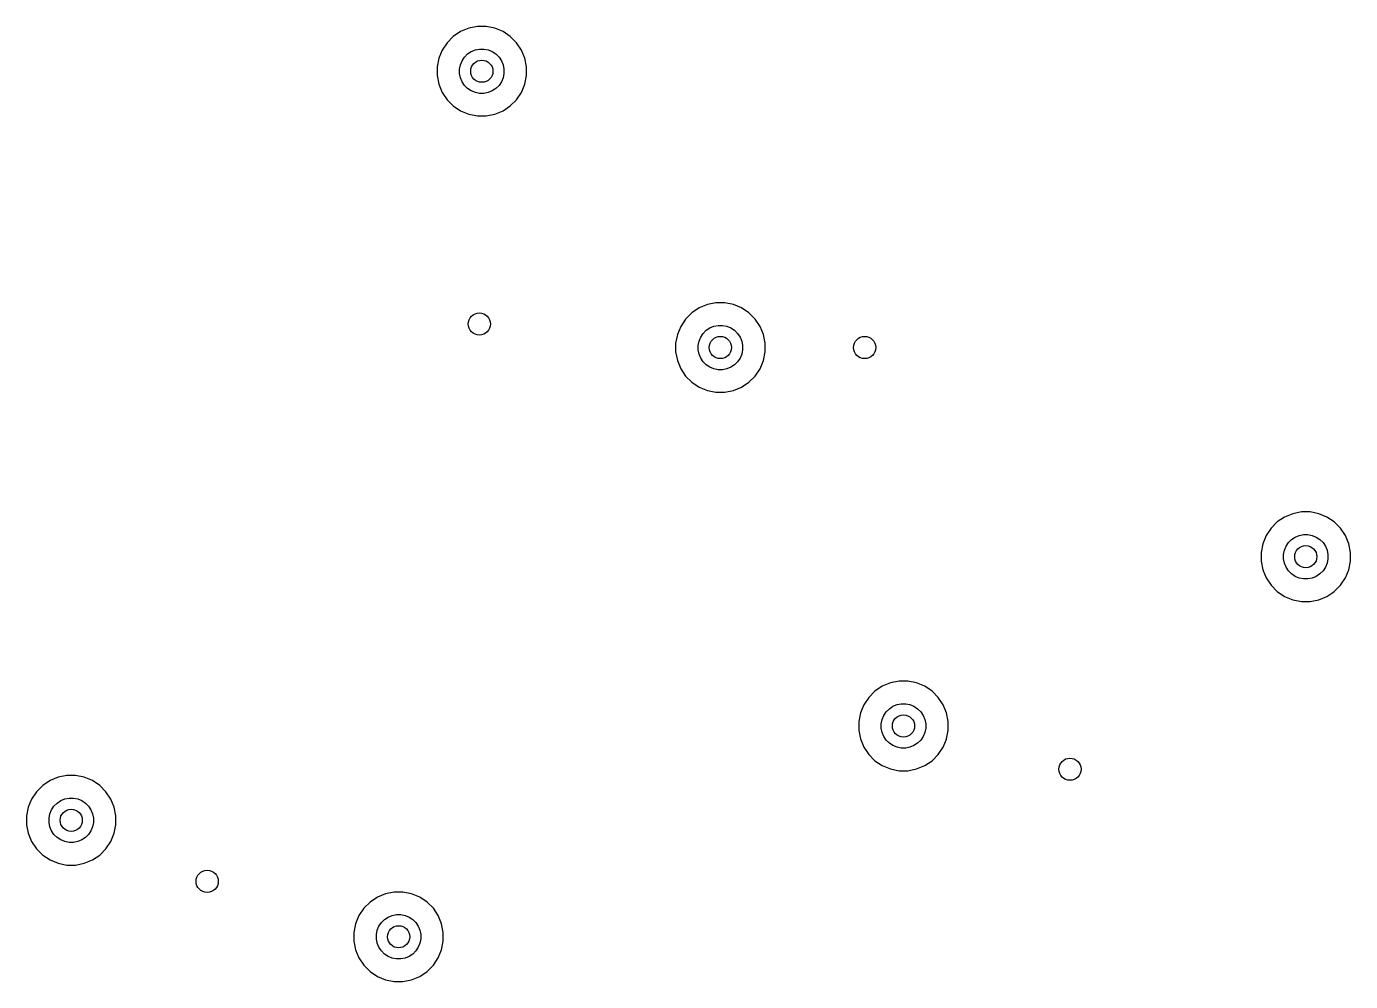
# Model space of a CAD drawing. Extents: x -4.4 to 94.4, y -84.4 to 14.4.
# Drawn here: x 31.74 to 61.57, y -63.26 to -41.74 of the extents above; entities that cross this region are included whole.
import ezdxf

# ---------------------------------------------------------------- set-up
doc = ezdxf.new("R2010")
doc.units = 0
doc.layers.add('BLACK', color=7, linetype='CONTINUOUS')

msp = doc.modelspace()

# ---------------------------------------------------------------- linework, layer by layer
at = {"layer": 'BLACK', "linetype": 'CONTINUOUS'}
for p, q in [((41.9007, -41.742), (41.706, -41.7807)), ((42.0993, -41.742), (41.9007, -41.742)), ((42.294, -41.7807), (42.0993, -41.742)), ((41.3574, -41.967), (41.217, -42.1074)), ((41.5225, -41.8567), (41.3574, -41.967)), ((41.706, -41.7807), (41.5225, -41.8567)), ((42.4775, -41.8567), (42.294, -41.7807)), ((42.6426, -41.967), (42.4775, -41.8567)), ((42.783, -42.1074), (42.6426, -41.967)), ((41.1067, -42.2725), (41.0307, -42.456)), ((41.217, -42.1074), (41.1067, -42.2725)), ((41.6813, -42.3616), (41.7632, -42.3069)), ((41.7632, -42.3069), (41.8542, -42.2692)), ((41.8542, -42.2692), (41.9508, -42.25)), ((41.9508, -42.25), (42.0492, -42.25)), ((42.0492, -42.25), (42.1458, -42.2692)), ((42.1458, -42.2692), (42.2368, -42.3069)), ((42.2368, -42.3069), (42.3187, -42.3616)), ((42.8933, -42.2725), (42.783, -42.1074)), ((42.9693, -42.456), (42.8933, -42.2725)), ((41.0307, -42.456), (40.992, -42.6507)), ((40.992, -42.6507), (40.992, -42.8493)), ((41.5, -42.7008), (41.5192, -42.6042)), ((41.5192, -42.6042), (41.5569, -42.5132)), ((41.5569, -42.5132), (41.6116, -42.4313)), ((41.6116, -42.4313), (41.6813, -42.3616)), ((42.3187, -42.3616), (42.3884, -42.4313)), ((42.3884, -42.4313), (42.4431, -42.5132)), ((42.4431, -42.5132), (42.4808, -42.6042)), ((42.4808, -42.6042), (42.5, -42.7008)), ((43.008, -42.6507), (42.9693, -42.456)), ((43.008, -42.8493), (43.008, -42.6507)), ((40.992, -42.8493), (41.0307, -43.044)), ((41.5, -42.7992), (41.5, -42.7008)), ((41.5192, -42.8958), (41.5, -42.7992)), ((41.5569, -42.9868), (41.5192, -42.8958)), ((42.4808, -42.8958), (42.4431, -42.9868)), ((42.5, -42.7992), (42.4808, -42.8958)), ((42.5, -42.7008), (42.5, -42.7992)), ((42.9693, -43.044), (43.008, -42.8493)), ((41.0307, -43.044), (41.1067, -43.2275)), ((41.1067, -43.2275), (41.217, -43.3926)), ((41.6116, -43.0687), (41.5569, -42.9868)), ((41.6813, -43.1384), (41.6116, -43.0687)), ((41.7632, -43.1931), (41.6813, -43.1384)), ((41.8542, -43.2308), (41.7632, -43.1931)), ((41.9508, -43.25), (41.8542, -43.2308)), ((42.0492, -43.25), (41.9508, -43.25)), ((42.1458, -43.2308), (42.0492, -43.25)), ((42.2368, -43.1931), (42.1458, -43.2308)), ((42.3187, -43.1384), (42.2368, -43.1931)), ((42.3884, -43.0687), (42.3187, -43.1384)), ((42.4431, -42.9868), (42.3884, -43.0687)), ((42.783, -43.3926), (42.8933, -43.2275)), ((42.8933, -43.2275), (42.9693, -43.044)), ((41.217, -43.3926), (41.3574, -43.533)), ((41.3574, -43.533), (41.5225, -43.6433)), ((42.4775, -43.6433), (42.6426, -43.533)), ((42.6426, -43.533), (42.783, -43.3926)), ((41.5225, -43.6433), (41.706, -43.7193)), ((41.706, -43.7193), (41.9007, -43.758)), ((41.9007, -43.758), (42.0993, -43.758)), ((42.0993, -43.758), (42.294, -43.7193)), ((42.294, -43.7193), (42.4775, -43.6433)), ((47.081, -48.0057), (46.8975, -48.0817)), ((47.2757, -47.967), (47.081, -48.0057)), ((47.4743, -47.967), (47.2757, -47.967)), ((47.669, -48.0057), (47.4743, -47.967)), ((47.8525, -48.0817), (47.669, -48.0057)), ((46.7324, -48.192), (46.592, -48.3324)), ((46.8975, -48.0817), (46.7324, -48.192)), ((48.0176, -48.192), (47.8525, -48.0817)), ((48.158, -48.3324), (48.0176, -48.192)), ((46.4817, -48.4975), (46.4057, -48.681)), ((46.592, -48.3324), (46.4817, -48.4975)), ((46.9866, -48.6563), (47.0563, -48.5866)), ((47.0563, -48.5866), (47.1382, -48.5319)), ((47.1382, -48.5319), (47.2292, -48.4942)), ((47.2292, -48.4942), (47.3258, -48.475)), ((47.3258, -48.475), (47.4242, -48.475)), ((47.4242, -48.475), (47.5208, -48.4942)), ((47.5208, -48.4942), (47.6118, -48.5319)), ((47.6118, -48.5319), (47.6937, -48.5866)), ((47.6937, -48.5866), (47.7634, -48.6563)), ((48.2683, -48.4975), (48.158, -48.3324)), ((48.3443, -48.681), (48.2683, -48.4975)), ((46.4057, -48.681), (46.367, -48.8757)), ((46.367, -48.8757), (46.367, -49.0743)), ((46.875, -48.9258), (46.8942, -48.8292)), ((46.8942, -48.8292), (46.9319, -48.7382)), ((46.9319, -48.7382), (46.9866, -48.6563)), ((47.7634, -48.6563), (47.8181, -48.7382)), ((47.8181, -48.7382), (47.8558, -48.8292)), ((47.8558, -48.8292), (47.875, -48.9258)), ((48.383, -48.8757), (48.3443, -48.681)), ((48.383, -49.0743), (48.383, -48.8757)), ((46.367, -49.0743), (46.4057, -49.269)), ((46.875, -49.0242), (46.875, -48.9258)), ((46.8942, -49.1208), (46.875, -49.0242)), ((46.9319, -49.2118), (46.8942, -49.1208)), ((46.9866, -49.2937), (46.9319, -49.2118)), ((47.8181, -49.2118), (47.7634, -49.2937)), ((47.8558, -49.1208), (47.8181, -49.2118)), ((47.875, -49.0242), (47.8558, -49.1208)), ((47.875, -48.9258), (47.875, -49.0242)), ((48.3443, -49.269), (48.383, -49.0743)), ((46.4057, -49.269), (46.4817, -49.4525)), ((46.4817, -49.4525), (46.592, -49.6176)), ((47.0563, -49.3634), (46.9866, -49.2937)), ((47.1382, -49.4181), (47.0563, -49.3634)), ((47.2292, -49.4558), (47.1382, -49.4181)), ((47.3258, -49.475), (47.2292, -49.4558)), ((47.4242, -49.475), (47.3258, -49.475)), ((47.5208, -49.4558), (47.4242, -49.475)), ((47.6118, -49.4181), (47.5208, -49.4558)), ((47.6937, -49.3634), (47.6118, -49.4181)), ((47.7634, -49.2937), (47.6937, -49.3634)), ((48.158, -49.6176), (48.2683, -49.4525)), ((48.2683, -49.4525), (48.3443, -49.269)), ((46.592, -49.6176), (46.7324, -49.758)), ((46.7324, -49.758), (46.8975, -49.8683)), ((47.8525, -49.8683), (48.0176, -49.758)), ((48.0176, -49.758), (48.158, -49.6176)), ((46.8975, -49.8683), (47.081, -49.9443)), ((47.081, -49.9443), (47.2757, -49.983)), ((47.2757, -49.983), (47.4743, -49.983)), ((47.4743, -49.983), (47.669, -49.9443)), ((47.669, -49.9443), (47.8525, -49.8683)), ((60.0857, -52.7949), (59.9206, -52.9052)), ((60.2692, -52.7189), (60.0857, -52.7949)), ((60.4639, -52.6802), (60.2692, -52.7189)), ((60.6625, -52.6802), (60.4639, -52.6802)), ((60.8572, -52.7189), (60.6625, -52.6802)), ((61.0406, -52.7949), (60.8572, -52.7189)), ((61.2057, -52.9052), (61.0406, -52.7949)), ((59.7802, -53.0456), (59.6699, -53.2107)), ((59.9206, -52.9052), (59.7802, -53.0456)), ((61.3461, -53.0456), (61.2057, -52.9052)), ((61.4564, -53.2107), (61.3461, -53.0456)), ((59.5939, -53.3942), (59.5552, -53.5889)), ((59.6699, -53.2107), (59.5939, -53.3942)), ((60.1201, -53.4513), (60.1748, -53.3694)), ((60.1748, -53.3694), (60.2444, -53.2998)), ((60.2444, -53.2998), (60.3263, -53.2451)), ((60.3263, -53.2451), (60.4173, -53.2074)), ((60.4173, -53.2074), (60.5139, -53.1882)), ((60.5139, -53.1882), (60.6124, -53.1882)), ((60.6124, -53.1882), (60.709, -53.2074)), ((60.709, -53.2074), (60.8, -53.2451)), ((60.8, -53.2451), (60.8819, -53.2998)), ((60.8819, -53.2998), (60.9515, -53.3694)), ((60.9515, -53.3694), (61.0063, -53.4513)), ((61.5324, -53.3942), (61.4564, -53.2107)), ((61.5712, -53.5889), (61.5324, -53.3942)), ((59.5552, -53.5889), (59.5552, -53.7875)), ((60.0632, -53.6389), (60.0824, -53.5423)), ((60.0632, -53.7374), (60.0632, -53.6389)), ((60.0824, -53.5423), (60.1201, -53.4513)), ((61.0063, -53.4513), (61.044, -53.5423)), ((61.044, -53.5423), (61.0632, -53.6389)), ((61.0632, -53.6389), (61.0632, -53.7374)), ((61.5712, -53.7875), (61.5712, -53.5889)), ((59.5552, -53.7875), (59.5939, -53.9822)), ((59.5939, -53.9822), (59.6699, -54.1656)), ((60.0824, -53.834), (60.0632, -53.7374)), ((60.1201, -53.925), (60.0824, -53.834)), ((60.1748, -54.0069), (60.1201, -53.925)), ((61.0063, -53.925), (60.9515, -54.0069)), ((61.044, -53.834), (61.0063, -53.925)), ((61.0632, -53.7374), (61.044, -53.834)), ((61.4564, -54.1656), (61.5324, -53.9822)), ((61.5324, -53.9822), (61.5712, -53.7875)), ((59.6699, -54.1656), (59.7802, -54.3307)), ((60.2444, -54.0765), (60.1748, -54.0069)), ((60.3263, -54.1313), (60.2444, -54.0765)), ((60.4173, -54.169), (60.3263, -54.1313)), ((60.5139, -54.1882), (60.4173, -54.169)), ((60.6124, -54.1882), (60.5139, -54.1882)), ((60.709, -54.169), (60.6124, -54.1882)), ((60.8, -54.1313), (60.709, -54.169)), ((60.8819, -54.0765), (60.8, -54.1313)), ((60.9515, -54.0069), (60.8819, -54.0765)), ((61.3461, -54.3307), (61.4564, -54.1656)), ((59.7802, -54.3307), (59.9206, -54.4711)), ((59.9206, -54.4711), (60.0857, -54.5814)), ((60.0857, -54.5814), (60.2692, -54.6574)), ((60.8572, -54.6574), (61.0406, -54.5815)), ((61.0406, -54.5815), (61.1727, -54.4932)), ((61.1727, -54.4932), (61.2057, -54.4711)), ((61.2057, -54.4711), (61.3461, -54.3307)), ((60.2692, -54.6574), (60.4639, -54.6962)), ((60.4639, -54.6962), (60.6625, -54.6962)), ((60.6625, -54.6962), (60.8572, -54.6574)), ((51.0225, -56.6067), (50.8574, -56.717)), ((51.206, -56.5307), (51.0225, -56.6067)), ((51.4007, -56.492), (51.206, -56.5307)), ((51.5993, -56.492), (51.4007, -56.492)), ((51.794, -56.5307), (51.5993, -56.492)), ((51.9775, -56.6067), (51.794, -56.5307)), ((52.1426, -56.717), (51.9775, -56.6067)), ((50.717, -56.8574), (50.6067, -57.0225)), ((50.8574, -56.717), (50.717, -56.8574)), ((52.283, -56.8574), (52.1426, -56.717)), ((52.3933, -57.0225), (52.283, -56.8574)), ((50.5307, -57.206), (50.492, -57.4007)), ((50.6067, -57.0225), (50.5307, -57.206)), ((51.0192, -57.3542), (51.0569, -57.2632)), ((51.0569, -57.2632), (51.1116, -57.1813)), ((51.1116, -57.1813), (51.1813, -57.1116)), ((51.1813, -57.1116), (51.2632, -57.0569)), ((51.2632, -57.0569), (51.3542, -57.0192)), ((51.3542, -57.0192), (51.4508, -57)), ((51.4508, -57), (51.5492, -57)), ((51.5492, -57), (51.6458, -57.0192)), ((51.6458, -57.0192), (51.7368, -57.0569)), ((51.7368, -57.0569), (51.8187, -57.1116)), ((51.8187, -57.1116), (51.8884, -57.1813)), ((51.8884, -57.1813), (51.9431, -57.2632)), ((51.9431, -57.2632), (51.9808, -57.3542)), ((52.4693, -57.206), (52.3933, -57.0225)), ((52.508, -57.4007), (52.4693, -57.206)), ((50.492, -57.4007), (50.492, -57.5993)), ((51, -57.4508), (51.0192, -57.3542)), ((51, -57.5492), (51, -57.4508)), ((51.0192, -57.6458), (51, -57.5492)), ((51.9808, -57.3542), (52, -57.4508)), ((52, -57.5492), (51.9808, -57.6458)), ((52, -57.4508), (52, -57.5492)), ((52.508, -57.5993), (52.508, -57.4007)), ((50.492, -57.5993), (50.5307, -57.794)), ((50.5307, -57.794), (50.6067, -57.9775)), ((51.0569, -57.7368), (51.0192, -57.6458)), ((51.1116, -57.8187), (51.0569, -57.7368)), ((51.1813, -57.8884), (51.1116, -57.8187)), ((51.8884, -57.8187), (51.8187, -57.8884)), ((51.9431, -57.7368), (51.8884, -57.8187)), ((51.9808, -57.6458), (51.9431, -57.7368)), ((52.3933, -57.9775), (52.4667, -57.8002)), ((52.4667, -57.8001), (52.4693, -57.794)), ((52.4667, -57.8002), (52.4667, -57.8001)), ((52.4693, -57.794), (52.508, -57.5993)), ((50.6067, -57.9775), (50.717, -58.1426)), ((50.717, -58.1426), (50.8574, -58.283)), ((51.2632, -57.9431), (51.1813, -57.8884)), ((51.3542, -57.9808), (51.2632, -57.9431)), ((51.4508, -58), (51.3542, -57.9808)), ((51.5492, -58), (51.4508, -58)), ((51.6458, -57.9808), (51.5492, -58)), ((51.7368, -57.9431), (51.6458, -57.9808)), ((51.8187, -57.8884), (51.7368, -57.9431)), ((52.1426, -58.283), (52.283, -58.1426)), ((52.283, -58.1426), (52.3933, -57.9775)), ((50.8574, -58.283), (51.0225, -58.3933)), ((51.0225, -58.3933), (51.206, -58.4693)), ((51.794, -58.4693), (51.9775, -58.3933)), ((51.9775, -58.3933), (52.1426, -58.283)), ((32.2725, -58.7317), (32.1074, -58.842)), ((32.456, -58.6557), (32.2725, -58.7317)), ((32.6507, -58.617), (32.456, -58.6557)), ((32.8493, -58.617), (32.6507, -58.617)), ((33.044, -58.6557), (32.8493, -58.617)), ((33.2275, -58.7317), (33.044, -58.6557)), ((33.3926, -58.842), (33.2275, -58.7317)), ((51.206, -58.4693), (51.4007, -58.508)), ((51.4007, -58.508), (51.5993, -58.508)), ((51.5993, -58.508), (51.794, -58.4693)), ((31.967, -58.9824), (31.8567, -59.1475)), ((32.1074, -58.842), (31.967, -58.9824)), ((33.533, -58.9824), (33.3926, -58.842)), ((33.6433, -59.1475), (33.533, -58.9824)), ((31.7807, -59.331), (31.742, -59.5257)), ((31.8567, -59.1475), (31.7807, -59.331)), ((32.3069, -59.3882), (32.3616, -59.3063)), ((32.3616, -59.3063), (32.4313, -59.2366)), ((32.4313, -59.2366), (32.5132, -59.1819)), ((32.5132, -59.1819), (32.6042, -59.1442)), ((32.6042, -59.1442), (32.7008, -59.125)), ((32.7008, -59.125), (32.7992, -59.125)), ((32.7992, -59.125), (32.8958, -59.1442)), ((32.8958, -59.1442), (32.9868, -59.1819)), ((32.9868, -59.1819), (33.0687, -59.2366)), ((33.0687, -59.2366), (33.1384, -59.3063)), ((33.1384, -59.3063), (33.1931, -59.3882)), ((33.7193, -59.331), (33.6433, -59.1475)), ((33.758, -59.5257), (33.7193, -59.331)), ((31.742, -59.5257), (31.742, -59.7243)), ((32.25, -59.5758), (32.2692, -59.4792)), ((32.25, -59.6742), (32.25, -59.5758)), ((32.2692, -59.4792), (32.3069, -59.3882)), ((33.1931, -59.3882), (33.2308, -59.4792)), ((33.2308, -59.4792), (33.25, -59.5758)), ((33.25, -59.5758), (33.25, -59.6742)), ((33.758, -59.7243), (33.758, -59.5257)), ((31.742, -59.7243), (31.7807, -59.919)), ((31.7807, -59.919), (31.8567, -60.1025)), ((32.2692, -59.7708), (32.25, -59.6742)), ((32.3069, -59.8618), (32.2692, -59.7708)), ((32.3616, -59.9437), (32.3069, -59.8618)), ((32.4313, -60.0134), (32.3616, -59.9437)), ((33.1384, -59.9437), (33.0687, -60.0134)), ((33.1931, -59.8618), (33.1384, -59.9437)), ((33.2308, -59.7708), (33.1931, -59.8618)), ((33.25, -59.6742), (33.2308, -59.7708)), ((33.6433, -60.1025), (33.7193, -59.919)), ((33.7193, -59.919), (33.758, -59.7243)), ((31.8567, -60.1025), (31.967, -60.2676)), ((32.5132, -60.0681), (32.4313, -60.0134)), ((32.6042, -60.1058), (32.5132, -60.0681)), ((32.7008, -60.125), (32.6042, -60.1058)), ((32.7992, -60.125), (32.7008, -60.125)), ((32.8958, -60.1058), (32.7992, -60.125)), ((32.9868, -60.0681), (32.8958, -60.1058)), ((33.0687, -60.0134), (32.9868, -60.0681)), ((33.533, -60.2676), (33.6433, -60.1025)), ((31.967, -60.2676), (32.1074, -60.408)), ((32.1074, -60.408), (32.2725, -60.5183)), ((32.2725, -60.5183), (32.456, -60.5943)), ((33.044, -60.5943), (33.2275, -60.5183)), ((33.2275, -60.5183), (33.3926, -60.408)), ((33.3926, -60.408), (33.533, -60.2676)), ((32.456, -60.5943), (32.6507, -60.633)), ((32.6507, -60.633), (32.8493, -60.633)), ((32.8493, -60.633), (33.044, -60.5943)), ((39.6475, -61.3567), (39.4824, -61.467)), ((39.831, -61.2807), (39.6475, -61.3567)), ((40.0257, -61.242), (39.831, -61.2807)), ((40.2243, -61.242), (40.0257, -61.242)), ((40.419, -61.2807), (40.2243, -61.242)), ((40.6025, -61.3567), (40.419, -61.2807)), ((40.7676, -61.467), (40.6025, -61.3567)), ((39.342, -61.6074), (39.2317, -61.7725)), ((39.4824, -61.467), (39.342, -61.6074)), ((40.908, -61.6074), (40.7676, -61.467)), ((41.0183, -61.7725), (40.908, -61.6074)), ((39.1557, -61.956), (39.117, -62.1507)), ((39.2317, -61.7725), (39.1557, -61.956)), ((39.6442, -62.1042), (39.6819, -62.0132)), ((39.6819, -62.0132), (39.7366, -61.9313)), ((39.7366, -61.9313), (39.8063, -61.8616)), ((39.8063, -61.8616), (39.8882, -61.8069)), ((39.8882, -61.8069), (39.9792, -61.7692)), ((39.9792, -61.7692), (40.0758, -61.75)), ((40.0758, -61.75), (40.1742, -61.75)), ((40.1742, -61.75), (40.2708, -61.7692)), ((40.2708, -61.7692), (40.3618, -61.8069)), ((40.3618, -61.8069), (40.4437, -61.8616)), ((40.4437, -61.8616), (40.5134, -61.9313)), ((40.5134, -61.9313), (40.5681, -62.0132)), ((40.5681, -62.0132), (40.6058, -62.1042)), ((41.0943, -61.956), (41.0183, -61.7725)), ((41.133, -62.1507), (41.0943, -61.956)), ((39.117, -62.1507), (39.117, -62.3493)), ((39.625, -62.2008), (39.6442, -62.1042)), ((39.625, -62.2992), (39.625, -62.2008)), ((39.6442, -62.3958), (39.625, -62.2992)), ((40.6058, -62.1042), (40.625, -62.2008)), ((40.625, -62.2992), (40.6058, -62.3958)), ((40.625, -62.2008), (40.625, -62.2992)), ((41.133, -62.3493), (41.133, -62.1507)), ((39.117, -62.3493), (39.1557, -62.544)), ((39.1557, -62.544), (39.2317, -62.7275)), ((39.6819, -62.4868), (39.6442, -62.3958)), ((39.7366, -62.5687), (39.6819, -62.4868)), ((39.8063, -62.6384), (39.7366, -62.5687)), ((39.8882, -62.6931), (39.8063, -62.6384)), ((40.4437, -62.6384), (40.3618, -62.6931)), ((40.5134, -62.5687), (40.4437, -62.6384)), ((40.5681, -62.4868), (40.5134, -62.5687)), ((40.6058, -62.3958), (40.5681, -62.4868)), ((41.0183, -62.7275), (41.0943, -62.544)), ((41.0943, -62.544), (41.133, -62.3493)), ((39.2317, -62.7275), (39.342, -62.8926)), ((39.342, -62.8926), (39.4824, -63.033)), ((39.9792, -62.7308), (39.8882, -62.6931)), ((40.0758, -62.75), (39.9792, -62.7308)), ((40.1742, -62.75), (40.0758, -62.75)), ((40.2708, -62.7308), (40.1742, -62.75)), ((40.3618, -62.6931), (40.2708, -62.7308)), ((40.7676, -63.033), (40.908, -62.8926)), ((40.908, -62.8926), (41.0183, -62.7275)), ((39.4824, -63.033), (39.6475, -63.1433)), ((39.6475, -63.1433), (39.831, -63.2193)), ((39.831, -63.2193), (40.0257, -63.258)), ((40.2243, -63.258), (40.419, -63.2193)), ((40.419, -63.2193), (40.6025, -63.1433)), ((40.6025, -63.1433), (40.7676, -63.033)), ((40.0257, -63.258), (40.2243, -63.258))]:
    msp.add_line(p, q, dxfattribs=at)
at = {"layer": 'BLACK'}
for centre in [(42, -42.75), (41.945, -48.445), (47.375, -48.975), (50.625, -48.975), (60.5632, -53.6882), (51.5, -57.5), (55.25, -58.475), (32.75, -59.625), (35.813, -61.0028), (40.125, -62.25)]:
    msp.add_circle(centre, 0.25, dxfattribs=at)

doc.saveas('drawing.dxf')
